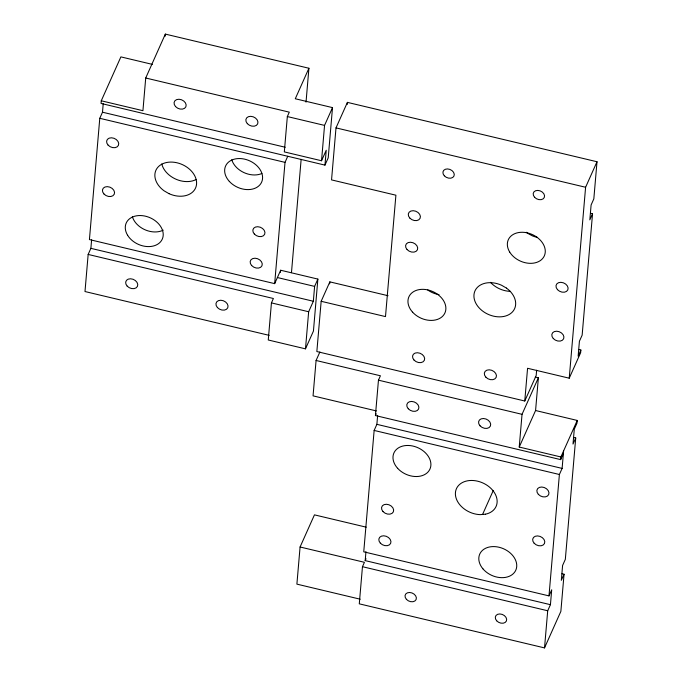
<?xml version="1.0" encoding="UTF-8"?>
<svg xmlns="http://www.w3.org/2000/svg" width="682" height="682" viewBox="0 0 682 682"><rect width="100%" height="100%" fill="white"/><g stroke="black" fill="none" stroke-linecap="round" stroke-linejoin="round"><path stroke-width="1.02" d="M91.61 239.842L90.885 248.342L88.157 254.437L84.994 291.538L269.194 335.356M103.221 103.715L102.496 112.206L99.777 118.301L89.427 239.578L274.667 283.635L280.652 270.234L317.872 279.091L313.439 331.06L305.485 348.852L268.265 339.994L271.436 302.893L273.397 298.503L88.157 254.437M152.384 64.381L120.885 56.887L101.268 100.791L101.047 103.442L285.255 147.261M306.022 102.147L308.92 68.251L165.334 34.1L145.718 78.004L142.93 110.697L101.268 100.791M165.155 36.206L165.334 34.1M145.718 78.004L289.304 112.155L287.335 116.554L284.326 151.898L321.537 160.756L326.226 150.262L324.956 165.121L102.496 112.206M274.667 283.635L285.016 162.367L287.744 156.272M280.473 272.357L280.652 270.234M291.47 272.664L301.146 159.341M305.485 348.852L308.656 311.751L313.345 301.256L314.615 286.397L317.872 279.091M321.537 160.756L324.555 125.403L332.509 107.611L295.289 98.754L308.92 68.251M332.509 107.611L328.221 157.823L324.956 165.121M366.234 527.177L314.453 514.859L300.08 546.998L296.892 584.133L360.224 599.205M319.892 351.972L316.081 360.48L313.055 395.858L376.37 410.922M388.049 295.715L329.849 281.871L321.162 301.291L316.849 351.554L524.765 401.007L536.18 375.501L536.632 370.224M590.484 213.27L592.547 213.764L589.828 219.851L591.106 204.975L593.826 198.888L597.006 161.745L347.411 102.377L336.004 127.884L331.546 179.895L395.901 195.205L385.492 316.593L321.162 301.291M329.679 283.857L329.849 281.871M347.232 104.499L347.411 102.377M300.08 546.998L364.435 562.309L362.466 566.699L359.286 603.834L544.526 647.9L560.868 611.37L564.048 574.235L561.977 573.741M377.64 415.415L376.873 424.34L374.145 430.436L363.745 551.823L548.984 595.889L551.704 589.802L550.434 604.678L547.706 610.765L544.526 647.9M563.392 453.53L560.664 459.617L375.424 415.56L378.459 380.172L380.42 375.782L316.081 360.48M550.434 604.678L365.194 560.613L365.953 551.687M519.232 447.051L535.575 410.521L577.236 420.436L560.894 456.966L519.232 447.051L522.037 414.324L538.379 377.794L535.276 377.061M524.765 401.007L527.57 368.28L569.231 378.195L580.646 352.688L580.868 350.028L578.796 349.534M535.575 410.521L538.379 377.794M548.984 595.889L559.393 474.493L562.113 468.406L563.613 450.879M560.664 459.617L560.894 456.966M569.231 378.195L585.599 187.26L597.006 161.745M592.547 213.764L582.147 335.152L579.419 341.239L578.148 356.115L580.868 350.028M573.664 437.477L575.727 437.963L565.327 559.359L562.599 565.446L561.329 580.322L564.048 574.235M577.236 420.436L577.006 423.087L574.287 429.183L573.008 444.059L575.727 437.963M375.424 415.56L376.208 413.803M365.194 560.613L366.029 558.737M482.566 514.45L493.316 490.409M336.004 127.884L585.599 187.26M287.335 116.554L324.555 125.403M99.777 118.301L285.016 162.367M277.395 277.54L314.615 286.397M90.885 248.342L313.345 301.256M271.436 302.893L308.656 311.751M378.459 380.172L522.037 414.324M376.873 424.34L562.113 468.406M374.145 430.436L559.393 474.493M362.466 566.699L547.706 610.765M537.331 237.362A19.744 14.561 24.1 0 1 532.429 235.87L527.894 233.44A19.744 14.561 24.1 0 1 526.257 232.255M510.247 291.35A21.722 16.01 24.1 0 1 490.494 282.331M439.029 294.624A19.744 14.561 24.1 0 1 427.742 289.995M261.888 173.492A19.744 14.544 24.1 0 1 231.752 159.741M163.203 230.158A19.744 14.544 24.1 0 1 132.359 216.654M196.007 179.579A21.722 15.993 24.1 0 1 161.787 163.961M485.465 514.202L480.298 514.637A21.722 16.01 24.1 0 1 455.994 489.829A21.722 16.01 24.1 0 1 489.361 486.991A21.722 16.01 24.1 0 1 485.465 514.202M506.428 288.077L501.551 285.247A21.722 16.01 24.1 0 0 474.041 297.727A21.722 16.01 24.1 0 0 505.601 316.013A21.722 16.01 24.1 0 0 506.428 288.077M168.991 193.662L164.106 190.832A21.722 15.993 24.1 0 1 164.925 162.921A21.722 15.993 24.1 0 1 196.484 181.19A21.722 15.993 24.1 0 1 168.991 193.662M557.475 289.637A6.317 4.655 24.1 0 0 567.799 289.918A6.317 4.655 24.1 0 0 560.877 282.322A6.317 4.655 24.1 0 0 557.475 289.637M407.069 249.552A6.317 4.655 24.1 0 0 417.393 249.834A6.317 4.655 24.1 0 0 410.47 242.238A6.317 4.655 24.1 0 0 407.069 249.552M409.771 218.027A6.317 4.655 24.1 0 0 420.095 218.3A6.317 4.655 24.1 0 0 413.173 210.704A6.317 4.655 24.1 0 0 409.771 218.027M412.619 312.203A19.744 14.561 24.1 0 0 444.869 313.072A19.744 14.561 24.1 0 0 423.241 289.339A19.744 14.561 24.1 0 0 412.619 312.203M509.684 252.042A19.744 14.561 24.1 0 0 542.548 258.631A19.744 14.561 24.1 0 0 526.692 232.733A19.744 14.561 24.1 0 0 509.684 252.042M414.025 360.045A6.317 4.655 24.1 0 0 424.349 360.326A6.317 4.655 24.1 0 0 417.427 352.73A6.317 4.655 24.1 0 0 414.025 360.045M553.29 338.528A6.317 4.655 24.1 0 0 563.605 338.809A6.317 4.655 24.1 0 0 556.683 331.213A6.317 4.655 24.1 0 0 553.29 338.528M485.814 377.129A6.317 4.655 24.1 0 0 496.138 377.402A6.317 4.655 24.1 0 0 489.216 369.806A6.317 4.655 24.1 0 0 485.814 377.129M534.586 197.269A5.925 4.365 24.1 0 0 544.262 197.533A5.925 4.365 24.1 0 0 537.766 190.406A5.925 4.365 24.1 0 0 534.586 197.269M444.306 175.794A5.925 4.365 24.1 0 0 453.973 176.058A5.925 4.365 24.1 0 0 447.486 168.931A5.925 4.365 24.1 0 0 444.306 175.794M254.326 234.028A6.317 4.655 24.1 0 0 264.65 234.31A6.317 4.655 24.1 0 0 257.719 226.714A6.317 4.655 24.1 0 0 254.326 234.028M247.327 123.638A6.317 4.655 24.1 0 0 257.643 123.911A6.317 4.655 24.1 0 0 250.72 116.324A6.317 4.655 24.1 0 0 247.327 123.638M229.331 181.395A19.744 14.544 24.1 0 0 261.581 182.265A19.744 14.544 24.1 0 0 239.936 158.548A19.744 14.544 24.1 0 0 229.331 181.395M251.641 265.52A6.317 4.655 24.1 0 0 261.956 265.801A6.317 4.655 24.1 0 0 255.034 258.214A6.317 4.655 24.1 0 0 251.641 265.52M175.538 106.554A6.317 4.655 24.1 0 0 185.854 106.835A6.317 4.655 24.1 0 0 178.931 99.248A6.317 4.655 24.1 0 0 175.538 106.554M103.92 193.944A6.317 4.655 24.1 0 0 114.244 194.225A6.317 4.655 24.1 0 0 107.313 186.638A6.317 4.655 24.1 0 0 103.92 193.944M127.628 235.299A19.744 14.544 24.1 0 0 160.492 241.888A19.744 14.544 24.1 0 0 144.627 216.006A19.744 14.544 24.1 0 0 127.628 235.299M108.088 145.104A6.317 4.655 24.1 0 0 118.412 145.385A6.317 4.655 24.1 0 0 111.481 137.79A6.317 4.655 24.1 0 0 108.088 145.104M217.422 307.556A6.317 4.655 24.1 0 0 227.737 307.838A6.317 4.655 24.1 0 0 220.815 300.25A6.317 4.655 24.1 0 0 217.422 307.556M127.142 286.082A6.317 4.655 24.1 0 0 137.457 286.363A6.317 4.655 24.1 0 0 130.535 278.776A6.317 4.655 24.1 0 0 127.142 286.082M406.412 599.333A5.925 4.365 24.1 0 0 416.088 599.597A5.925 4.365 24.1 0 0 409.592 592.479A5.925 4.365 24.1 0 0 406.412 599.333M496.692 620.808A5.925 4.365 24.1 0 0 506.368 621.072A5.925 4.365 24.1 0 0 499.872 613.953A5.925 4.365 24.1 0 0 496.692 620.808M538.345 494.339A6.317 4.655 24.1 0 0 548.66 494.621A6.317 4.655 24.1 0 0 541.738 487.025A6.317 4.655 24.1 0 0 538.345 494.339M397.649 468.329A19.744 14.561 24.1 0 0 429.899 469.199A19.744 14.561 24.1 0 0 408.271 445.465A19.744 14.561 24.1 0 0 397.649 468.329M482.916 568.814A19.744 14.561 24.1 0 0 515.43 570.936A19.744 14.561 24.1 0 0 494.987 546.632A19.744 14.561 24.1 0 0 482.916 568.814M408.262 408.748A6.317 4.655 24.1 0 0 418.586 409.03A6.317 4.655 24.1 0 0 411.664 401.434A6.317 4.655 24.1 0 0 408.262 408.748M383.02 511.585A6.317 4.655 24.1 0 0 393.344 511.867A6.317 4.655 24.1 0 0 386.421 504.271A6.317 4.655 24.1 0 0 383.02 511.585M380.317 543.119A6.317 4.655 24.1 0 0 390.641 543.392A6.317 4.655 24.1 0 0 383.719 535.796A6.317 4.655 24.1 0 0 380.317 543.119M480.051 425.824A6.317 4.655 24.1 0 0 490.375 426.105A6.317 4.655 24.1 0 0 483.453 418.509A6.317 4.655 24.1 0 0 480.051 425.824M534.151 543.23A6.317 4.655 24.1 0 0 544.475 543.511A6.317 4.655 24.1 0 0 537.552 535.916A6.317 4.655 24.1 0 0 534.151 543.23"/></g></svg>
